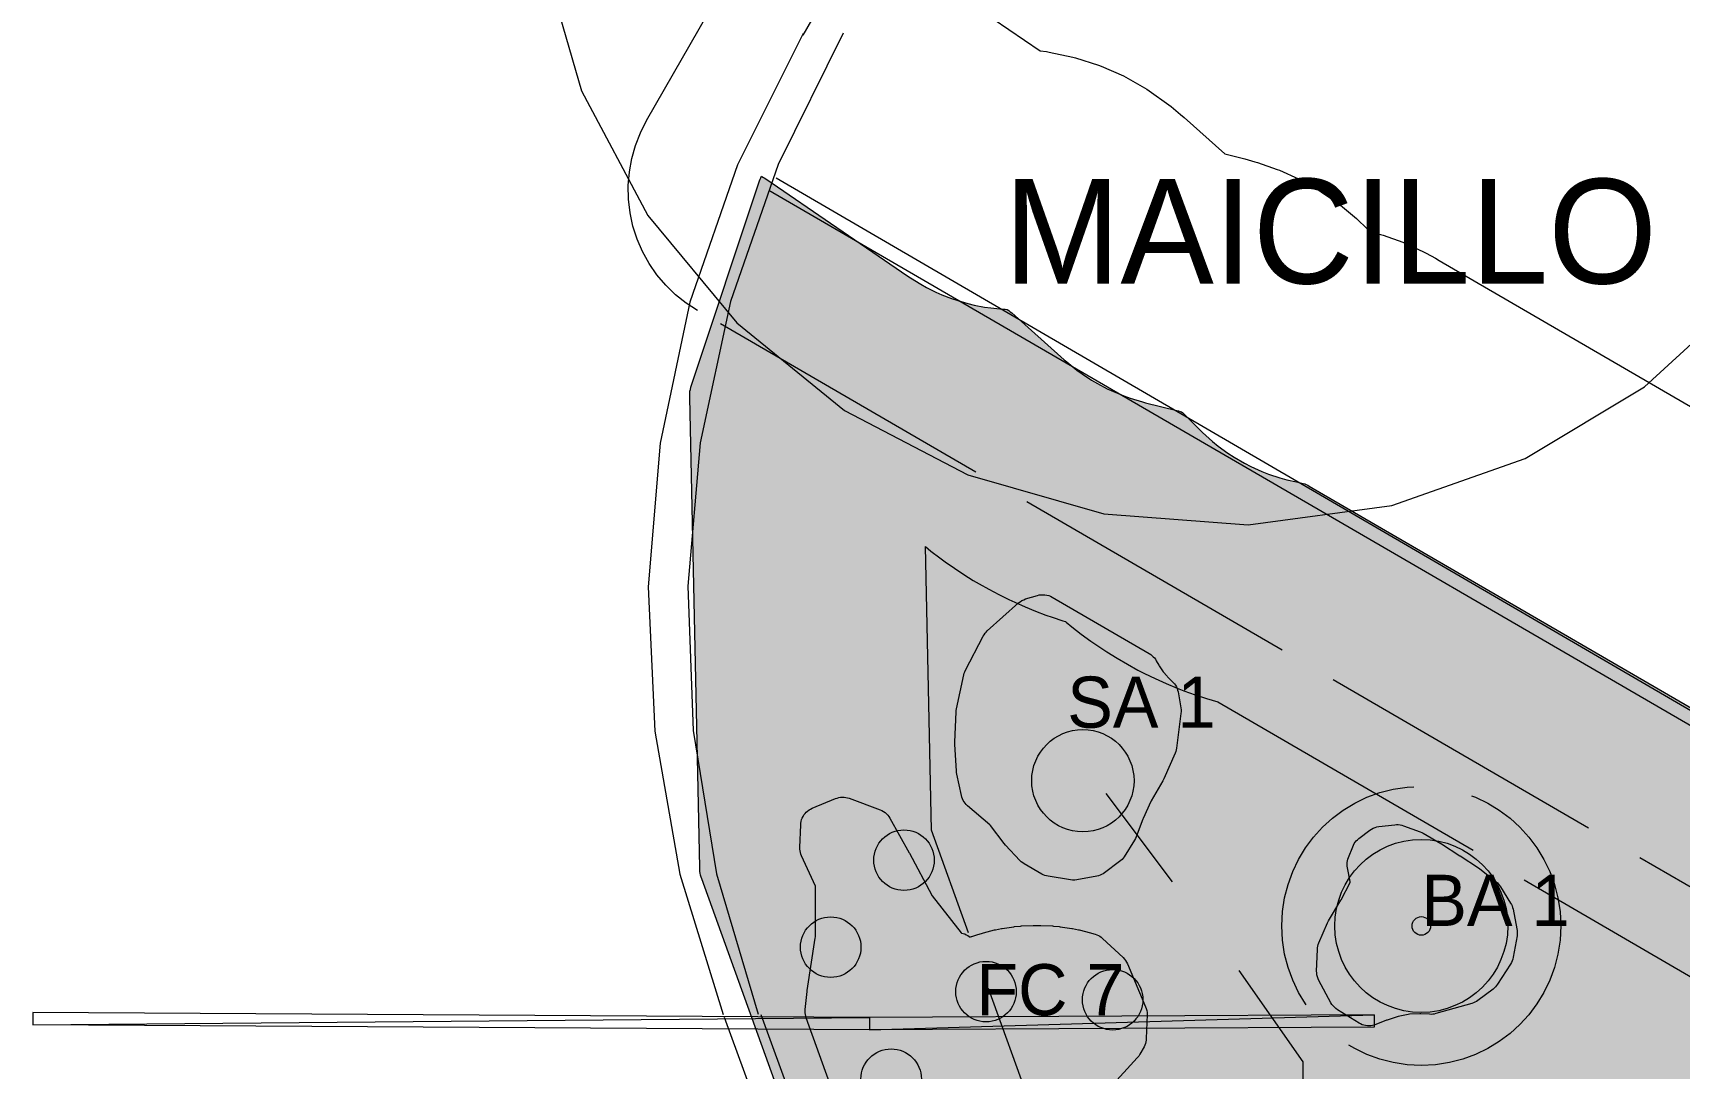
# Model space of a CAD drawing. Header units: metres. Extents: x 1 to 213, y 1 to 147.
# Drawn here: x 104.2 to 111.28, y 47.18 to 51.63 of the extents above; entities that cross this region are included whole.
import ezdxf

# ---------------------------------------------------------------- set-up
doc = ezdxf.new("R2010")
doc.units = ezdxf.units.M
doc.linetypes.add('DASHED', pattern=[1.524, 1.27, -0.254])
doc.layers.get('0').update_dxf_attribs({"lineweight": 0, "plot": 0})
for name, color, linetype, lineweight, plot in [('00-BASE-ARQUITECTURA', 8, 'Continuous', 0, False), ('00-BASE-MAICILLO-EXISTENTE', 33, 'Continuous', 0, False), ('PJ-ARBUSTOS', 82, 'Continuous', 0, False), ('PJ-COPA-ADULTA', 8, 'DASHED', 0, False), ('PJ-CUBRESUELOS', 150, 'Continuous', 0, False), ('PJ-ETIQUETAS', 7, 'Continuous', 0, False), ('PJ-GRAVILLA', 42, 'Continuous', 0, False), ('PJ-HERBACEAS', 212, 'Continuous', 0, False), ('PJ-LIMITE-JARDIN', 7, 'Continuous', 0, False), ('PJ-MASAS', 92, 'Continuous', 0, False), ('PJ-MASAS-RELLENO', 92, 'Continuous', 0, False), ('PJ-PROTEGIDO', 30, 'DASHED', 0, False), ('PJ-RIEGO-SECTORES', 5, 'Continuous', 0, False), ('PJ-VISIBILIDAD', 1, 'DASHED', 0, False)]:
    doc.layers.add(name, color=color, linetype=linetype, lineweight=lineweight, plot=plot)

# ---------------------------------------------------------------- blocks, each defined once
blk = doc.blocks.new('PJ_SA')
blk.add_circle((0, 0), 0.22)
for tag, p, height in [('CODIGO', (0.15, 0.15), 0.2), ('ESPECIE', (0.15, -0.1), 0.15), ('ZONA', (0.15, -0.3), 0.15)]:
    blk.add_attdef(tag, p, '', height=height)
blk = doc.blocks.new('PJ_FC')
blk.add_circle((0, 0), 0.13)
for tag, p, height in [('CODIGO', (0.15, 0.15), 0.2), ('ESPECIE', (0.15, -0.1), 0.15), ('ZONA', (0.15, -0.3), 0.15)]:
    blk.add_attdef(tag, p, '', height=height)
blk = doc.blocks.new('PJ_BA')
for radius in [0.372, 0.04]:
    blk.add_circle((0, 0), radius)
for tag, p, height in [('CODIGO', (0.15, 0.15), 0.2), ('ESPECIE', (0.15, -0.1), 0.15), ('ZONA', (0.15, -0.3), 0.15)]:
    blk.add_attdef(tag, p, '', height=height)

msp = doc.modelspace()

# ---------------------------------------------------------------- hatches: boundary and pattern name
at = {"layer": 'PJ-GRAVILLA'}
h = msp.add_hatch(dxfattribs=at)
h.set_pattern_fill('GRAVEL', scale=0.03)
h.paths.add_polyline_path([(107.3332, 51.0186), (107.3393, 51.0152), (107.3455, 51.0114), (107.3517, 51.0074), (107.9627, 50.5893), (107.9742, 50.5818), (108.0189, 50.5542), (108.0428, 50.5408), (108.0836, 50.5205), (108.1087, 50.5094), (108.1512, 50.4928), (108.1771, 50.484), (108.221, 50.4714), (108.2476, 50.465), (108.2925, 50.4564), (108.3196, 50.4525), (108.3718, 50.4474), (108.3806, 50.4468), (108.3904, 50.4457), (108.3966, 50.4413), (108.4034, 50.4358), (108.4093, 50.4308), (108.6355, 50.2298), (108.6466, 50.2204), (108.6897, 50.1857), (108.713, 50.1687), (108.7532, 50.1422), (108.7781, 50.1275), (108.8206, 50.105), (108.8468, 50.0928), (108.8913, 50.0745), (108.9185, 50.0648), (108.9715, 50.0489), (108.9854, 50.045), (109.1198, 50.0114), (109.1263, 50.0096), (109.1337, 50.0074), (109.14, 50.0052), (109.1451, 50.0009), (109.1508, 49.9958), (109.1557, 49.9911), (109.2184, 49.9284), (109.2296, 49.9177), (109.2737, 49.878), (109.2978, 49.8584), (109.3395, 49.828), (109.3655, 49.811), (109.4101, 49.7851), (109.4376, 49.7709), (109.4847, 49.7497), (109.5136, 49.7384), (109.5626, 49.7222), (109.5925, 49.7139), (109.6336, 49.7049), (109.6632, 49.6982), (109.6694, 49.6965), (109.6752, 49.6938), (109.6823, 49.69), (109.6883, 49.6868), (111.9893, 48.3507), (112.0025, 48.3435), (112.0534, 48.3172), (112.0807, 48.3048), (112.1271, 48.2865), (112.1555, 48.2769), (112.2034, 48.2633), (112.2326, 48.2566), (112.2817, 48.2478), (112.3114, 48.244), (112.3611, 48.2402), (112.3911, 48.2394), (112.4409, 48.2405), (112.4708, 48.2427), (112.5203, 48.2488), (112.5498, 48.254), (112.5984, 48.265), (112.6272, 48.2731), (112.6745, 48.2889), (112.7024, 48.2998), (112.7479, 48.3202), (112.7746, 48.3339), (112.8178, 48.3587), (112.8429, 48.375), (112.8835, 48.404), (112.9069, 48.4227), (112.9443, 48.4556), (112.9658, 48.4765), (112.9997, 48.513), (113.019, 48.536), (113.0491, 48.5757), (113.066, 48.6004), (113.092, 48.643), (113.1064, 48.6692), (113.128, 48.7142), (113.1397, 48.7417), (113.1568, 48.7886), (113.1656, 48.8172), (113.1779, 48.8655), (113.1838, 48.8949), (113.1913, 48.9442), (113.1943, 48.974), (113.1971, 49.0313), (113.1975, 49.0462), (113.1975, 49.0562), (113.1977, 49.0638), (113.1981, 49.0719), (113.1989, 49.0793), (113.2055, 49.0825), (113.213, 49.0858), (113.22, 49.0886), (113.3248, 49.1279), (113.338, 49.1332), (113.388, 49.1547), (113.4135, 49.1672), (113.455, 49.1899), (113.4793, 49.2047), (113.5185, 49.2313), (113.5412, 49.2483), (113.5777, 49.2784), (113.5987, 49.2976), (113.6322, 49.331), (113.6513, 49.352), (113.686, 49.394), (113.6948, 49.4052), (113.801, 49.5467), (113.8055, 49.5525), (113.8108, 49.5588), (113.8156, 49.5641), (113.8224, 49.5665), (113.8303, 49.5689), (113.8373, 49.5709), (113.9694, 49.6039), (113.9764, 49.6055), (113.9842, 49.607), (113.9912, 49.6081), (113.9978, 49.6058), (114.0053, 49.6029), (114.0118, 49.6002), (114.7641, 49.2659), (114.7706, 49.2628), (114.7778, 49.2591), (114.784, 49.2556), (114.7873, 49.2493), (114.7907, 49.2419), (114.7935, 49.2353), (114.8642, 49.0587), (114.8668, 49.0515), (114.8696, 49.0434), (114.8717, 49.0362), (114.8685, 49.0294), (114.8645, 49.0219), (114.8607, 49.0152), (114.8411, 48.9826), (114.8338, 48.9698), (114.8071, 48.9198), (114.7945, 48.893), (114.7756, 48.8475), (114.7657, 48.8197), (114.7514, 48.7725), (114.7442, 48.7438), (114.7347, 48.6955), (114.7304, 48.6662), (114.7256, 48.6172), (114.7242, 48.5876), (114.7244, 48.5384), (114.7259, 48.5088), (114.7308, 48.4598), (114.7353, 48.4306), (114.745, 48.3823), (114.7523, 48.3536), (114.7668, 48.3065), (114.7768, 48.2787), (114.7959, 48.2333), (114.8086, 48.2066), (114.832, 48.1632), (114.8474, 48.1379), (114.8749, 48.0971), (114.8927, 48.0734), (114.9289, 48.0298), (114.9386, 48.0187), (115.0225, 47.9272), (115.033, 47.9163), (115.0741, 47.8757), (115.0966, 47.8557), (115.1357, 47.8242), (115.1601, 47.8064), (115.2022, 47.779), (115.2282, 47.7639), (115.2796, 47.7373), (115.2931, 47.7308), (116.0857, 47.3705), (116.0926, 47.3671), (116.1002, 47.3632), (116.1068, 47.3594), (116.1099, 47.3525), (116.113, 47.3445), (116.1156, 47.3372), (116.1884, 47.1188), (116.1907, 47.1115), (116.193, 47.103), (116.1947, 47.0956), (116.1964, 47.0813), (116.1964, 47.0807), (116.2029, 47.0248), (116.2077, 46.9958), (116.2181, 46.9479), (116.2257, 46.9195), (116.2407, 46.8729), (116.251, 46.8454), (116.2705, 46.8005), (116.2835, 46.7742), (116.3073, 46.7314), (116.3228, 46.7064), (116.3507, 46.6662), (116.3685, 46.6429), (116.4002, 46.6055), (116.4203, 46.5841), (116.4554, 46.55), (116.4775, 46.5306), (116.5158, 46.5002), (116.5397, 46.4831), (116.5808, 46.4565), (116.6063, 46.4418), (116.6498, 46.4194), (116.6765, 46.4072), (116.722, 46.3892), (116.7498, 46.3797), (116.7969, 46.3662), (116.8255, 46.3595), (116.8651, 46.3522), (116.8948, 46.3466), (116.9013, 46.3451), (116.9071, 46.3419), (116.9139, 46.3378), (116.9197, 46.3342), (117.713, 45.8053), (117.7266, 45.7967), (117.7796, 45.7653), (117.8082, 45.7505), (117.8569, 45.7283), (117.8868, 45.7165), (117.9453, 45.6972), (117.9607, 45.6925), (118.0851, 45.6586), (118.0986, 45.6553), (118.1507, 45.6436), (118.1782, 45.6388), (118.2243, 45.6329), (118.252, 45.6307), (118.2984, 45.6291), (118.3263, 45.6295), (118.3727, 45.6322), (118.4004, 45.6351), (118.4463, 45.6422), (118.4736, 45.6477), (118.5254, 45.6606), (118.5389, 45.6643), (119.4801, 45.9467), (119.4938, 45.9512), (119.5457, 45.9695), (119.5723, 45.9804), (119.6157, 46.0005), (119.6412, 46.0139), (119.6824, 46.0381), (119.7065, 46.0538), (119.7511, 46.0861), (119.7625, 46.0948), (120.5867, 46.7542), (120.5972, 46.763), (120.6369, 46.7978), (120.6567, 46.817), (120.6883, 46.8503), (120.7063, 46.8711), (120.7347, 46.9072), (120.7507, 46.9296), (120.7756, 46.9682), (120.7895, 46.992), (120.814, 47.0387), (120.8202, 47.0511), (121.0014, 47.4395), (121.0065, 47.451), (121.025, 47.4954), (121.0337, 47.519), (121.0465, 47.5589), (121.0532, 47.5831), (121.064, 47.63), (121.0666, 47.6423), (121.1583, 48.1314), (121.1605, 48.1444), (121.1676, 48.1945), (121.1701, 48.2208), (121.1725, 48.2647), (121.1727, 48.2911), (121.171, 48.3417), (121.1702, 48.3549), (121.0566, 49.7941), (121.0551, 49.8086), (121.048, 49.8638), (121.043, 49.8923), (121.0322, 49.9395), (121.0244, 49.9675), (121.0069, 50.0203), (121.0019, 50.034), (120.8804, 50.348), (120.8746, 50.3618), (120.8514, 50.414), (120.8379, 50.4406), (120.8133, 50.4837), (120.7973, 50.5088), (120.7685, 50.5493), (120.7501, 50.5727), (120.7174, 50.6101), (120.6967, 50.6316), (120.6605, 50.6656), (120.6378, 50.6849), (120.5984, 50.7151), (120.5739, 50.7321), (120.5317, 50.7583), (120.5056, 50.7727), (120.4611, 50.7946), (120.4337, 50.8063), (120.3872, 50.8237), (120.3587, 50.8327), (120.3107, 50.8453), (120.2815, 50.8514), (120.2325, 50.8592), (120.2029, 50.8624), (120.1533, 50.8653), (120.1235, 50.8656), (120.0739, 50.8635), (120.0442, 50.8608), (119.995, 50.8538), (119.9658, 50.8482), (119.9175, 50.8364), (119.889, 50.8279), (119.8421, 50.8114), (119.8146, 50.8), (119.7696, 50.7789), (119.7433, 50.765), (119.6943, 50.7357), (119.6816, 50.7277), (119.4782, 50.5921), (119.4722, 50.5883), (119.4654, 50.5842), (119.4592, 50.5809), (119.4527, 50.5834), (119.4455, 50.5866), (119.439, 50.5896), (119.1273, 50.7455), (119.1208, 50.7489), (119.1137, 50.7529), (119.1076, 50.7568), (119.1054, 50.7636), (119.1031, 50.7714), (119.1013, 50.7785), (119.0566, 50.9723), (119.0529, 50.9865), (119.0377, 51.0405), (119.0283, 51.0683), (119.0105, 51.1137), (118.9985, 51.1405), (118.9764, 51.184), (118.9618, 51.2094), (118.9355, 51.2505), (118.9186, 51.2744), (118.8884, 51.3127), (118.8692, 51.3349), (118.8354, 51.3701), (118.8141, 51.3902), (118.7771, 51.422), (118.754, 51.44), (118.714, 51.468), (118.6892, 51.4836), (118.6467, 51.5076), (118.6205, 51.5207), (118.5759, 51.5404), (118.5485, 51.5509), (118.5022, 51.5662), (118.4739, 51.574), (118.4263, 51.5846), (118.3975, 51.5896), (118.349, 51.5956), (118.3198, 51.5978), (118.271, 51.599), (118.2417, 51.5983), (118.1931, 51.5947), (118.164, 51.5912), (118.1159, 51.5829), (118.0873, 51.5765), (118.0402, 51.5636), (118.0124, 51.5545), (117.9668, 51.537), (117.94, 51.5252), (117.8964, 51.5034), (117.8708, 51.4891), (117.8404, 51.4699), (117.834, 51.4662), (117.8276, 51.463), (117.8203, 51.4649), (117.8123, 51.4674), (117.805, 51.4699), (117.6663, 51.522), (117.6526, 51.5267), (117.5997, 51.5437), (117.5717, 51.5512), (117.5246, 51.5614), (117.496, 51.5662), (117.4481, 51.5719), (117.4192, 51.5739), (117.3709, 51.5748), (117.3419, 51.574), (117.2866, 51.5698), (117.2722, 51.5684), (117.1448, 51.5525), (117.1376, 51.5517), (117.1296, 51.5511), (117.1225, 51.5509), (117.1165, 51.5546), (117.1098, 51.5591), (117.1039, 51.5633), (116.9634, 51.6687), (116.9579, 51.673), (116.9519, 51.678), (116.9468, 51.6826), (116.9443, 51.689), (116.9418, 51.6965), (116.9397, 51.7031), (116.9273, 51.7464), (116.9229, 51.7607), (116.9044, 51.8149), (116.8934, 51.8426), (116.8728, 51.8879), (116.859, 51.9144), (116.834, 51.9574), (116.8177, 51.9825), (116.7885, 52.0228), (116.7698, 52.046), (116.7367, 52.0832), (116.7158, 52.1045), (116.6737, 52.1433), (116.6625, 52.1532), (116.611, 52.1961), (116.6054, 52.201), (116.5994, 52.2065), (116.5944, 52.2116), (116.5945, 52.2189), (116.5949, 52.227), (116.5956, 52.2344), (116.6345, 52.5844), (116.6355, 52.5918), (116.6368, 52.6), (116.6383, 52.6071), (116.6445, 52.611), (116.6517, 52.615), (116.6583, 52.6185), (116.8802, 52.7295), (116.887, 52.7327), (116.895, 52.7362), (116.902, 52.7389), (116.9095, 52.7401), (116.9253, 52.7418), (116.9402, 52.7438), (116.997, 52.753), (117.0264, 52.7592), (117.0747, 52.772), (117.1033, 52.7812), (117.1502, 52.7988), (117.1777, 52.8108), (117.2225, 52.833), (117.2487, 52.8476), (117.2911, 52.8742), (117.3157, 52.8914), (117.3552, 52.9221), (117.378, 52.9417), (117.4143, 52.9761), (117.435, 52.9979), (117.4676, 53.0358), (117.486, 53.0595), (117.5147, 53.1005), (117.5306, 53.126), (117.555, 53.1696), (117.5684, 53.1966), (117.5883, 53.2424), (117.5989, 53.2705), (117.6141, 53.3182), (117.6218, 53.3472), (117.6322, 53.3961), (117.637, 53.4258), (117.6424, 53.4755), (117.6442, 53.5055), (117.6447, 53.5555), (117.6435, 53.5855), (117.6389, 53.6353), (117.6347, 53.6651), (117.6252, 53.7142), (117.618, 53.7433), (117.6037, 53.7912), (117.5936, 53.8195), (117.5745, 53.8658), (117.5617, 53.8929), (117.5381, 53.937), (117.5226, 53.9628), (117.4947, 54.0043), (117.4767, 54.0283), (117.44, 54.0727), (117.4301, 54.084), (117.18, 54.3568), (117.1758, 54.3617), (117.171, 54.3674), (117.1671, 54.3725), (117.1636, 54.3779), (117.1599, 54.3843), (117.1568, 54.3899), (116.736, 55.1893), (116.7328, 55.1958), (116.7293, 55.2033), (116.7266, 55.21), (116.7259, 55.2172), (116.7255, 55.2254), (116.7253, 55.2327), (116.7253, 55.4047), (116.7255, 55.4127), (116.726, 55.4218), (116.7268, 55.4298), (116.7302, 55.437), (116.7344, 55.4451), (116.7383, 55.4521), (117.555, 56.8241), (117.5623, 56.8372), (117.5892, 56.8878), (117.6018, 56.915), (117.6207, 56.9611), (117.6306, 56.9893), (117.6447, 57.0371), (117.6517, 57.0662), (117.661, 57.1152), (117.6651, 57.1448), (117.6695, 57.1945), (117.6707, 57.2244), (117.6701, 57.2742), (117.6682, 57.3041), (117.6626, 57.3536), (117.6578, 57.3832), (117.6474, 57.4319), (117.6396, 57.4608), (117.6244, 57.5083), (117.6138, 57.5362), (117.5939, 57.5819), (117.5805, 57.6087), (117.5562, 57.6522), (117.5402, 57.6776), (117.5117, 57.7184), (117.4933, 57.742), (117.4608, 57.7798), (117.4402, 57.8015), (117.404, 57.8358), (117.3814, 57.8553), (117.3361, 57.8905), (117.324, 57.8994), (116.7176, 58.3239), (116.7049, 58.3323), (116.6554, 58.3634), (116.6287, 58.3783), (116.5831, 58.4007), (116.5551, 58.4128), (116.5075, 58.4305), (116.4783, 58.4397), (116.4292, 58.4525), (116.3993, 58.4587), (116.349, 58.4664), (116.3187, 58.4695), (116.2807, 58.4715), (116.2478, 58.4734), (116.2408, 58.4742), (116.2352, 58.4787), (116.2291, 58.4843), (116.2237, 58.4894), (116.0809, 58.6322), (116.0709, 58.6417), (116.0319, 58.6773), (116.0107, 58.695), (115.9741, 58.7227), (115.9513, 58.7383), (115.9123, 58.7625), (115.8882, 58.7759), (115.8472, 58.7965), (115.822, 58.8077), (115.7792, 58.8243), (115.7531, 58.8332), (115.7089, 58.8458), (115.6821, 58.8522), (115.6302, 58.8621), (115.6166, 58.8644), (115.6004, 58.8667), (115.5936, 58.8678), (115.5859, 58.8693), (115.5793, 58.8708), (115.574, 58.8752), (115.5683, 58.8805), (115.5633, 58.8852), (115.4182, 59.0303), (115.4058, 59.0421), (115.3567, 59.0858), (115.3299, 59.1071), (115.2832, 59.14), (115.2541, 59.1581), (115.1965, 59.1896), (115.1812, 59.1973), (114.4967, 59.5216), (114.4903, 59.5248), (114.4831, 59.5286), (114.477, 59.5323), (114.4713, 59.5364), (114.4649, 59.5416), (114.4595, 59.5462), (114.3097, 59.6793), (114.2987, 59.6886), (114.2556, 59.7234), (114.2322, 59.7404), (114.192, 59.7669), (114.1671, 59.7816), (114.1245, 59.8041), (114.0983, 59.8164), (114.0538, 59.8346), (114.0265, 59.8443), (113.9804, 59.8582), (113.9523, 59.8652), (113.9051, 59.8746), (113.8765, 59.8789), (113.8198, 59.8845), (113.8192, 59.8846), (113.8154, 59.8854), (113.8087, 59.8892), (113.8013, 59.8939), (113.7949, 59.8983), (112.908, 60.5317), (112.9021, 60.5362), (112.8957, 60.5413), (112.8902, 60.5461), (112.8905, 60.5533), (112.8913, 60.5614), (112.8922, 60.5688), (112.9293, 60.8286), (112.9307, 60.8367), (112.9325, 60.8457), (112.9345, 60.8536), (112.9381, 60.8608), (112.9427, 60.8688), (112.9469, 60.8757), (113.0235, 60.9937), (113.0277, 60.9996), (113.035, 61), (119.5964, 61), (119.6036, 60.9996), (119.6066, 60.9931), (119.9244, 60.1987), (119.9311, 60.183), (119.9623, 60.1163), (119.97, 60.1011), (120.8555, 58.4564), (120.8599, 58.4476), (120.8777, 58.4086), (120.8815, 58.3994), (121.4588, 56.8738), (121.464, 56.8609), (121.4854, 56.8116), (121.4977, 56.7864), (121.5235, 56.7394), (121.5305, 56.7273), (121.9603, 56.024), (121.9641, 56.0174), (121.9683, 56.0097), (121.9749, 55.996), (121.9783, 55.9879), (121.981, 55.9808), (122.3396, 54.9848), (122.3451, 54.9707), (122.3676, 54.9169), (122.3807, 54.8894), (122.4086, 54.8382), (122.4162, 54.825), (122.843, 54.1265), (122.8466, 54.1203), (122.8506, 54.1131), (122.8568, 54.1003), (122.8601, 54.0928), (122.8627, 54.0862), (123.2295, 53.1082), (123.2371, 53.0897), (123.2727, 53.011), (123.2816, 52.9932), (123.9021, 51.8348), (123.9054, 51.8282), (123.909, 51.8206), (123.9118, 51.8139), (123.9125, 51.8066), (123.913, 51.7982), (123.913, 51.7955), (123.9133, 51.7884), (123.9162, 51.7285), (123.919, 51.6996), (123.926, 51.6517), (123.9316, 51.6232), (123.9432, 51.5762), (123.9515, 51.5484), (123.9676, 51.5028), (123.9786, 51.4759), (124.0021, 51.4254), (124.0086, 51.4124), (124.785, 49.9371), (124.7881, 49.931), (124.7914, 49.9239), (124.7966, 49.9113), (124.7993, 49.9039), (124.8015, 49.8974), (124.9935, 49.283), (124.9975, 49.271), (125.0139, 49.2255), (125.0235, 49.202), (125.0436, 49.158), (125.0491, 49.1466), (126.1499, 46.9875), (126.1535, 46.9798), (126.1575, 46.9708), (126.1634, 46.955), (126.1663, 46.9456), (126.1686, 46.9374), (126.2469, 46.6243), (126.2506, 46.6109), (126.2659, 46.5599), (126.2751, 46.5336), (126.2924, 46.4907), (126.3041, 46.4654), (126.3253, 46.4243), (126.3392, 46.4002), (126.3642, 46.3612), (126.3802, 46.3385), (126.413, 46.2964), (126.4218, 46.2857), (126.5433, 46.144), (126.5481, 46.1381), (126.5534, 46.1312), (126.5577, 46.125), (126.5607, 46.118), (126.5637, 46.1099), (126.5662, 46.1027), (126.7558, 45.4957), (126.7602, 45.4829), (126.7779, 45.4341), (126.7882, 45.4091), (126.8102, 45.3621), (126.8163, 45.35), (127.696, 43.6742), (127.6989, 43.6685), (127.7021, 43.6618), (127.7046, 43.6558), (127.7065, 43.6497), (127.7085, 43.6426), (127.7101, 43.6365), (127.7933, 43.2756), (127.7968, 43.262), (127.8113, 43.2102), (127.8202, 43.1836), (127.837, 43.1399), (127.8482, 43.1143), (127.869, 43.0724), (127.8827, 43.0479), (127.9073, 43.0081), (127.9232, 42.985), (127.9556, 42.9421), (127.9643, 42.9311), (128.0427, 42.8371), (128.0475, 42.831), (128.0526, 42.8242), (128.0568, 42.818), (128.0566, 42.8104), (128.056, 42.8019), (128.0553, 42.7942), (128.017, 42.4883), (128.0159, 42.4812), (128.0146, 42.4736), (128.0131, 42.4668), (128.0062, 42.4661), (127.9985, 42.4658), (127.9913, 42.4656), (109.2517, 42.4656), (109.2444, 42.4658), (109.2363, 42.4662), (109.2292, 42.4669), (109.2232, 42.4708), (109.2166, 42.4755), (109.2109, 42.4799), (109.0253, 42.6284), (109.02, 42.6328), (109.0141, 42.638), (109.0092, 42.6427), (109.0064, 42.6488), (109.0034, 42.6561), (109.0009, 42.6625), (107.0767, 47.9977), (107.0742, 48.0054), (107.0715, 48.0143), (107.0696, 48.0221), (107.0685, 48.0302), (107.0678, 48.0395), (107.0675, 48.0476), (107.0245, 50.0673), (107.0245, 50.0758), (107.0249, 50.0856), (107.0257, 50.0941), (107.0274, 50.1025), (107.03, 50.112), (107.0325, 50.1202), (107.3253, 50.9985), (107.3277, 51.0054), (107.3304, 51.0123), (107.3332, 51.0186)])
at = {"layer": 'PJ-MASAS-RELLENO'}
for points in [[(108.1645, 48.5775), (108.1645, 48.586), (108.1702, 48.7159), (108.1708, 48.7226), (108.1719, 48.7293), (108.2035, 48.8753), (108.2053, 48.8821), (108.2077, 48.8888), (108.2107, 48.8952), (108.2867, 49.0416), (108.2904, 49.0479), (108.2946, 49.0538), (108.2993, 49.0594), (108.3045, 49.0644), (108.4391, 49.1844), (108.4459, 49.1898), (108.4533, 49.1945), (108.4611, 49.1983), (108.4693, 49.2013), (108.5201, 49.2166), (108.528, 49.2185), (108.5361, 49.2196), (108.5443, 49.2199), (108.5524, 49.2194), (108.5605, 49.218), (108.5684, 49.2158), (108.576, 49.2129), (108.5832, 49.2091), (109.001, 48.9666), (109.0071, 48.9627), (109.0128, 48.9582), (109.0181, 48.9533), (109.0229, 48.9479), (109.0272, 48.9421), (109.031, 48.9359), (109.0415, 48.9168), (109.0435, 48.9134), (109.0582, 48.8921), (109.0607, 48.8889), (109.0774, 48.8691), (109.0801, 48.8662), (109.0997, 48.8472), (109.1043, 48.8428), (109.1093, 48.8369), (109.1138, 48.8305), (109.1176, 48.8237), (109.1207, 48.8166), (109.1231, 48.8093), (109.1248, 48.8017), (109.1367, 48.7334), (109.1377, 48.7255), (109.1378, 48.7175), (109.1372, 48.7096), (109.1181, 48.5603), (109.1167, 48.5527), (109.1147, 48.5453), (109.1119, 48.5381), (109.0631, 48.4276), (109.0594, 48.4203), (109.0099, 48.3333), (109.0084, 48.3303), (108.9747, 48.2574), (108.9736, 48.2547), (108.945, 48.179), (108.9418, 48.1716), (108.9378, 48.1645), (108.8931, 48.0936), (108.8889, 48.0876), (108.8841, 48.082), (108.8789, 48.0768), (108.8732, 48.0722), (108.8088, 48.0242), (108.8027, 48.0201), (108.7963, 48.0165), (108.7896, 48.0136), (108.7826, 48.0113), (108.7754, 48.0096), (108.6895, 47.9939), (108.6805, 47.9928), (108.6714, 47.9927), (108.6623, 47.9936), (108.5657, 48.0093), (108.5585, 48.0108), (108.5515, 48.013), (108.5447, 48.0157), (108.5383, 48.0191), (108.463, 48.0629), (108.4566, 48.0671), (108.4506, 48.0718), (108.4451, 48.0771), (108.3829, 48.1428), (108.377, 48.1498), (108.3185, 48.2277), (108.3171, 48.2294), (108.3155, 48.2309), (108.2197, 48.3126), (108.2142, 48.3177), (108.2093, 48.3232), (108.2049, 48.3293), (108.2011, 48.3356), (108.1979, 48.3424), (108.1953, 48.3493), (108.1934, 48.3565), (108.1734, 48.4488), (108.1723, 48.4548), (108.1717, 48.4608), (108.1645, 48.5775)], [(107.5662, 47.965), (107.5654, 47.967), (107.5058, 48.0978), (107.5031, 48.1047), (107.5009, 48.1118), (107.4995, 48.119), (107.4987, 48.1263), (107.4986, 48.1337), (107.5019, 48.2303), (107.5025, 48.2379), (107.5039, 48.2454), (107.5059, 48.2527), (107.5086, 48.2598), (107.512, 48.2666), (107.5161, 48.2731), (107.5207, 48.2791), (107.5259, 48.2847), (107.5316, 48.2898), (107.5377, 48.2943), (107.5442, 48.2982), (107.5511, 48.3015), (107.6515, 48.3433), (107.6586, 48.3458), (107.6659, 48.3477), (107.6733, 48.3489), (107.6808, 48.3494), (107.6883, 48.3492), (107.6958, 48.3483), (107.7031, 48.3467), (107.7103, 48.3444), (107.8436, 48.2946), (107.851, 48.2914), (107.858, 48.2875), (107.8646, 48.283), (107.8707, 48.2777), (107.8762, 48.2719), (107.8812, 48.2656), (107.8854, 48.2588), (107.9688, 48.11), (107.9697, 48.1084), (108.0653, 47.9278), (108.0662, 47.9262), (108.0673, 47.9248), (108.1919, 47.7664), (108.1932, 47.765), (108.1937, 47.7648), (108.2, 47.7635), (108.2072, 47.7612), (108.2142, 47.7582), (108.2208, 47.7546), (108.2271, 47.7504), (108.2302, 47.7481), (108.232, 47.7486), (108.236, 47.7498), (108.2378, 47.7504), (108.2555, 47.7567), (108.2593, 47.758), (108.2837, 47.7654), (108.2875, 47.7664), (108.336, 47.7786), (108.3398, 47.7794), (108.3649, 47.7844), (108.3687, 47.7851), (108.4182, 47.7924), (108.4221, 47.7929), (108.4475, 47.7954), (108.4514, 47.7957), (108.5014, 47.7982), (108.5053, 47.7983), (108.5308, 47.7983), (108.5348, 47.7982), (108.5847, 47.7957), (108.5887, 47.7954), (108.6141, 47.7929), (108.618, 47.7924), (108.6674, 47.7851), (108.6713, 47.7844), (108.6963, 47.7794), (108.7002, 47.7786), (108.7487, 47.7664), (108.7525, 47.7654), (108.7685, 47.7605), (108.7754, 47.7581), (108.782, 47.755), (108.7884, 47.7514), (108.7944, 47.7471), (108.7999, 47.7424), (108.8883, 47.6598), (108.8941, 47.6537), (108.8992, 47.6472), (108.9036, 47.6401), (108.9073, 47.6326), (108.9853, 47.4485), (108.9883, 47.4404), (108.9903, 47.432), (108.9914, 47.4234), (108.9916, 47.4148), (108.9884, 47.3124), (108.9878, 47.3049), (108.9865, 47.2975), (108.9845, 47.2902), (108.9818, 47.2832), (108.9785, 47.2764), (108.9608, 47.2443), (108.9557, 47.2361), (108.9496, 47.2287), (108.8328, 47.102), (108.8327, 47.1019), (108.6758, 46.9326), (108.6733, 46.9295), (108.5524, 46.7701), (108.5484, 46.7652), (108.544, 46.7607), (108.4007, 46.6232), (108.3982, 46.6209), (108.2787, 46.5156), (108.2728, 46.5109), (108.2665, 46.5067), (108.2598, 46.5032), (108.2528, 46.5003), (108.2456, 46.4981), (108.2382, 46.4966), (108.1375, 46.4807), (108.1295, 46.4798), (108.1214, 46.4798), (108.1134, 46.4806), (108.1055, 46.4821), (108.0978, 46.4845), (108.0904, 46.4876), (108.0834, 46.4914), (107.9542, 46.5702), (107.9483, 46.5742), (107.9428, 46.5786), (107.9377, 46.5835), (107.7915, 46.7378), (107.7907, 46.7387), (107.7587, 46.7735), (107.7537, 46.7796), (107.7492, 46.7862), (107.7454, 46.7932), (107.7424, 46.8005), (107.5256, 47.4015), (107.5235, 47.4084), (107.5219, 47.4154), (107.5211, 47.4226), (107.5209, 47.4298), (107.5213, 47.437), (107.5293, 47.5139), (107.5298, 47.5177), (107.5645, 47.7437), (107.565, 47.7495), (107.5663, 47.9629), (107.5662, 47.965)], [(109.8656, 47.9843), (109.8653, 47.9862), (109.8538, 48.0459), (109.8528, 48.0533), (109.8524, 48.0607), (109.8527, 48.0682), (109.8538, 48.0756), (109.8555, 48.0829), (109.8578, 48.09), (109.876, 48.1365), (109.8789, 48.1433), (109.8825, 48.1497), (109.8866, 48.1557), (109.8913, 48.1614), (109.8965, 48.1666), (109.9021, 48.1713), (109.9494, 48.2071), (109.9564, 48.2119), (109.964, 48.216), (109.9719, 48.2192), (109.9801, 48.2215), (109.9886, 48.2229), (110.0573, 48.2309), (110.0647, 48.2314), (110.0721, 48.2312), (110.0795, 48.2303), (110.0868, 48.2288), (110.0939, 48.2266), (110.1664, 48.2001), (110.173, 48.1974), (110.1793, 48.1941), (110.2548, 48.1501), (110.2579, 48.1482), (110.3374, 48.097), (110.3376, 48.0969), (110.4163, 48.0459), (110.4226, 48.0413), (110.4933, 47.9851), (110.4985, 47.9806), (110.5033, 47.9756), (110.5077, 47.9703), (110.5115, 47.9646), (110.5551, 47.8944), (110.5586, 47.8881), (110.5615, 47.8816), (110.5638, 47.8748), (110.5655, 47.8679), (110.5825, 47.783), (110.5836, 47.7756), (110.584, 47.7682), (110.5837, 47.7607), (110.5828, 47.7533), (110.5665, 47.6615), (110.5647, 47.6537), (110.5621, 47.6462), (110.5589, 47.639), (110.5549, 47.6321), (110.4986, 47.5449), (110.4945, 47.5391), (110.4899, 47.5337), (110.4849, 47.5288), (110.4794, 47.5243), (110.4143, 47.4754), (110.4082, 47.4713), (110.4018, 47.4677), (110.395, 47.4647), (110.388, 47.4624), (110.2337, 47.4188), (110.2269, 47.4172), (110.2201, 47.4162), (110.2132, 47.4158), (110.2062, 47.416), (110.1697, 47.4186), (110.1645, 47.4186), (110.1204, 47.416), (110.1152, 47.4154), (110.0719, 47.407), (110.0668, 47.4057), (110.0237, 47.3914), (110.0212, 47.3904), (109.9759, 47.372), (109.9688, 47.3695), (109.9615, 47.3677), (109.954, 47.3665), (109.9465, 47.3661), (109.939, 47.3664), (109.9315, 47.3673), (109.9242, 47.369), (109.9171, 47.3714), (109.9102, 47.3744), (109.9036, 47.3781), (109.8102, 47.4359), (109.8033, 47.4406), (109.797, 47.4461), (109.7913, 47.4521), (109.7862, 47.4588), (109.7819, 47.4659), (109.7304, 47.5611), (109.7268, 47.5688), (109.724, 47.5769), (109.722, 47.5852), (109.721, 47.5936), (109.7208, 47.6021), (109.7242, 47.6943), (109.7248, 47.7017), (109.7261, 47.7089), (109.7281, 47.7161), (109.7307, 47.723), (109.7677, 47.8088), (109.7725, 47.8182), (109.8253, 47.9066), (109.8264, 47.9087), (109.8648, 47.9826), (109.8656, 47.9843)]]:
    msp.add_hatch(color=7, dxfattribs=at).paths.add_polyline_path(points)

# ---------------------------------------------------------------- linework, layer by layer
at = {"layer": '00-BASE-ARQUITECTURA'}
for points in [[(107.5125, 51.6255), (115.3124, 65.1192)], [(107.3643, 50.9587), (112.5078, 47.9742), (118.0218, 57.5098), (112.8253, 60.5155)], [(107.3961, 51.0116), (112.4867, 48.0483), (117.9371, 57.4886), (112.7936, 60.4626)], [(108.3678, 55.3589), (107.8019, 55.0975), (107.3144, 54.7354), (106.9148, 54.289), (106.6126, 53.7744), (106.4174, 53.208), (106.3386, 52.6059), (106.3859, 51.9843), (106.5599, 51.3858), (106.8451, 50.8497), (107.2268, 50.3879), (107.6905, 50.0122), (108.2214, 49.7346), (108.805, 49.5668), (109.4266, 49.5207), (110.0444, 49.6033), (110.6171, 49.8052), (111.1308, 50.1137), (111.5715, 50.5161), (111.9253, 50.9996), (112.1784, 51.5516), (112.3168, 52.1593)], [(107.5128, 51.6316), (107.2306, 51.0675), (107.0251, 50.4779), (106.8969, 49.8706), (106.8465, 49.253), (106.8747, 48.6329), (106.982, 48.0179), (107.169, 47.4155)], [(107.685, 51.6333), (107.4049, 51.0689), (107.1998, 50.4797), (107.0701, 49.8729), (107.0166, 49.2559), (107.0398, 48.6359), (107.1405, 48.0202), (107.3191, 47.416)], [(108.8143, 48.3658), (109.1, 47.9848)], [(109.3858, 47.6038), (109.6609, 47.2122)], [(104.1999, 47.4239), (104.1999, 47.371), (107.7983, 47.4027), (104.1999, 47.4239)], [(104.1999, 47.371), (107.7983, 47.4027), (107.7983, 47.3498), (104.1999, 47.371)], [(109.1423, 42.0158), (107.1738, 47.4027)], [(109.3011, 42.0158), (107.3326, 47.4133)], [(107.7983, 47.4027), (107.7983, 47.3498), (109.9678, 47.4133), (107.7983, 47.4027)], [(107.7983, 47.3498), (109.9678, 47.4133), (109.9678, 47.3604), (107.7983, 47.3498)], [(109.6609, 47.2122), (109.6609, 46.7995)]]:
    msp.add_lwpolyline(points, dxfattribs=at)
at = {"layer": 'PJ-COPA-ADULTA'}
msp.add_circle((110.171, 47.7959), 0.6, dxfattribs=at)
at = {"layer": 'PJ-LIMITE-JARDIN'}
msp.add_lwpolyline([(109.0009, 42.6625), (107.0767, 47.9977), (107.0742, 48.0054), (107.0715, 48.0143), (107.0696, 48.0221), (107.0685, 48.0302), (107.0678, 48.0395), (107.0675, 48.0476), (107.0245, 50.0673), (107.0245, 50.0758), (107.0249, 50.0856), (107.0257, 50.0941), (107.0274, 50.1025), (107.03, 50.112), (107.0325, 50.1202), (107.3253, 50.9985), (107.3277, 51.0054), (107.3304, 51.0123), (107.3332, 51.0186), (107.3332, 51.0186), (107.3393, 51.0152), (107.3455, 51.0114), (107.3517, 51.0074), (107.9627, 50.5893), (107.9742, 50.5818), (108.0189, 50.5542), (108.0428, 50.5408), (108.0836, 50.5205), (108.1087, 50.5094), (108.1512, 50.4928), (108.1771, 50.484), (108.221, 50.4714), (108.2476, 50.465), (108.2925, 50.4564), (108.3196, 50.4525), (108.3718, 50.4474), (108.3806, 50.4468), (108.3904, 50.4457), (108.3966, 50.4413), (108.4034, 50.4358), (108.4093, 50.4308), (108.6355, 50.2298), (108.6466, 50.2204), (108.6897, 50.1857), (108.713, 50.1687), (108.7532, 50.1422), (108.7781, 50.1275), (108.8206, 50.105), (108.8468, 50.0928), (108.8913, 50.0745), (108.9185, 50.0648), (108.9715, 50.0489), (108.9854, 50.045), (109.1198, 50.0114), (109.1263, 50.0096), (109.1337, 50.0074), (109.14, 50.0052), (109.1451, 50.0009), (109.1508, 49.9958), (109.1557, 49.9911), (109.2184, 49.9284), (109.2296, 49.9177), (109.2737, 49.878), (109.2978, 49.8584), (109.3395, 49.828), (109.3655, 49.811), (109.4101, 49.7851), (109.4376, 49.7709), (109.4847, 49.7497), (109.5136, 49.7384), (109.5626, 49.7222), (109.5925, 49.7139), (109.6336, 49.7049), (109.6632, 49.6982), (109.6694, 49.6965), (109.6752, 49.6938), (109.6823, 49.69), (109.6883, 49.6868), (111.9893, 48.3507)], dxfattribs=at)
at = {"layer": 'PJ-MASAS'}
for points in [[(108.1645, 48.5775), (108.1645, 48.586), (108.1702, 48.7159), (108.1708, 48.7226), (108.1719, 48.7293), (108.2035, 48.8753), (108.2053, 48.8821), (108.2077, 48.8888), (108.2107, 48.8952), (108.2867, 49.0416), (108.2904, 49.0479), (108.2946, 49.0538), (108.2993, 49.0594), (108.3045, 49.0644), (108.4391, 49.1844), (108.4459, 49.1898), (108.4533, 49.1945), (108.4611, 49.1983), (108.4693, 49.2013), (108.5201, 49.2166), (108.528, 49.2185), (108.5361, 49.2196), (108.5443, 49.2199), (108.5524, 49.2194), (108.5605, 49.218), (108.5684, 49.2158), (108.576, 49.2129), (108.5832, 49.2091), (109.001, 48.9666), (109.0071, 48.9627), (109.0128, 48.9582), (109.0181, 48.9533), (109.0229, 48.9479), (109.0272, 48.9421), (109.031, 48.9359), (109.0415, 48.9168), (109.0435, 48.9134), (109.0582, 48.8921), (109.0607, 48.8889), (109.0774, 48.8691), (109.0801, 48.8662), (109.0997, 48.8472), (109.1043, 48.8428), (109.1093, 48.8369), (109.1138, 48.8305), (109.1176, 48.8237), (109.1207, 48.8166), (109.1231, 48.8093), (109.1248, 48.8017), (109.1367, 48.7334), (109.1377, 48.7255), (109.1378, 48.7175), (109.1372, 48.7096), (109.1181, 48.5603), (109.1167, 48.5527), (109.1147, 48.5453), (109.1119, 48.5381), (109.0631, 48.4276), (109.0594, 48.4203), (109.0099, 48.3333), (109.0084, 48.3303), (108.9747, 48.2574), (108.9736, 48.2547), (108.945, 48.179), (108.9418, 48.1716), (108.9378, 48.1645), (108.8931, 48.0936), (108.8889, 48.0876), (108.8841, 48.082), (108.8789, 48.0768), (108.8732, 48.0722), (108.8088, 48.0242), (108.8027, 48.0201), (108.7963, 48.0165), (108.7896, 48.0136), (108.7826, 48.0113), (108.7754, 48.0096), (108.6895, 47.9939), (108.6805, 47.9928), (108.6714, 47.9927), (108.6623, 47.9936), (108.5657, 48.0093), (108.5585, 48.0108), (108.5515, 48.013), (108.5447, 48.0157), (108.5383, 48.0191), (108.463, 48.0629), (108.4566, 48.0671), (108.4506, 48.0718), (108.4451, 48.0771), (108.3829, 48.1428), (108.377, 48.1498), (108.3185, 48.2277), (108.3171, 48.2294), (108.3155, 48.2309), (108.2197, 48.3126), (108.2142, 48.3177), (108.2093, 48.3232), (108.2049, 48.3293), (108.2011, 48.3356), (108.1979, 48.3424), (108.1953, 48.3493), (108.1934, 48.3565), (108.1734, 48.4488), (108.1723, 48.4548), (108.1717, 48.4608), (108.1645, 48.5775)], [(109.8656, 47.9843), (109.8653, 47.9862), (109.8538, 48.0459), (109.8528, 48.0533), (109.8524, 48.0607), (109.8527, 48.0682), (109.8538, 48.0756), (109.8555, 48.0829), (109.8578, 48.09), (109.876, 48.1365), (109.8789, 48.1433), (109.8825, 48.1497), (109.8866, 48.1557), (109.8913, 48.1614), (109.8965, 48.1666), (109.9021, 48.1713), (109.9494, 48.2071), (109.9564, 48.2119), (109.964, 48.216), (109.9719, 48.2192), (109.9801, 48.2215), (109.9886, 48.2229), (110.0573, 48.2309), (110.0647, 48.2314), (110.0721, 48.2312), (110.0795, 48.2303), (110.0868, 48.2288), (110.0939, 48.2266), (110.1664, 48.2001), (110.173, 48.1974), (110.1793, 48.1941), (110.2548, 48.1501), (110.2579, 48.1482), (110.3374, 48.097), (110.3376, 48.0969), (110.4163, 48.0459), (110.4226, 48.0413), (110.4933, 47.9851), (110.4985, 47.9806), (110.5033, 47.9756), (110.5077, 47.9703), (110.5115, 47.9646), (110.5551, 47.8944), (110.5586, 47.8881), (110.5615, 47.8816), (110.5638, 47.8748), (110.5655, 47.8679), (110.5825, 47.783), (110.5836, 47.7756), (110.584, 47.7682), (110.5837, 47.7607), (110.5828, 47.7533), (110.5665, 47.6615), (110.5647, 47.6537), (110.5621, 47.6462), (110.5589, 47.639), (110.5549, 47.6321), (110.4986, 47.5449), (110.4945, 47.5391), (110.4899, 47.5337), (110.4849, 47.5288), (110.4794, 47.5243), (110.4143, 47.4754), (110.4082, 47.4713), (110.4018, 47.4677), (110.395, 47.4647), (110.388, 47.4624), (110.2337, 47.4188), (110.2269, 47.4172), (110.2201, 47.4162), (110.2132, 47.4158), (110.2062, 47.416), (110.1697, 47.4186), (110.1645, 47.4186), (110.1204, 47.416), (110.1152, 47.4154), (110.0719, 47.407), (110.0668, 47.4057), (110.0237, 47.3914), (110.0212, 47.3904), (109.9759, 47.372), (109.9688, 47.3695), (109.9615, 47.3677), (109.954, 47.3665), (109.9465, 47.3661), (109.939, 47.3664), (109.9315, 47.3673), (109.9242, 47.369), (109.9171, 47.3714), (109.9102, 47.3744), (109.9036, 47.3781), (109.8102, 47.4359), (109.8033, 47.4406), (109.797, 47.4461), (109.7913, 47.4521), (109.7862, 47.4588), (109.7819, 47.4659), (109.7304, 47.5611), (109.7268, 47.5688), (109.724, 47.5769), (109.722, 47.5852), (109.721, 47.5936), (109.7208, 47.6021), (109.7242, 47.6943), (109.7248, 47.7017), (109.7261, 47.7089), (109.7281, 47.7161), (109.7307, 47.723), (109.7677, 47.8088), (109.7725, 47.8182), (109.8253, 47.9066), (109.8264, 47.9087), (109.8648, 47.9826), (109.8656, 47.9843)]]:
    msp.add_lwpolyline(points, close=True, dxfattribs=at)
msp.add_lwpolyline([(107.7424, 46.8005), (107.5256, 47.4015), (107.5235, 47.4084), (107.5219, 47.4154), (107.5211, 47.4226), (107.5209, 47.4298), (107.5213, 47.437), (107.5293, 47.5139), (107.5298, 47.5177), (107.5645, 47.7437), (107.565, 47.7495), (107.5663, 47.9629), (107.5662, 47.965), (107.5662, 47.965), (107.5654, 47.967), (107.5058, 48.0978), (107.5031, 48.1047), (107.5009, 48.1118), (107.4995, 48.119), (107.4987, 48.1263), (107.4986, 48.1337), (107.5019, 48.2303), (107.5025, 48.2379), (107.5039, 48.2454), (107.5059, 48.2527), (107.5086, 48.2598), (107.512, 48.2666), (107.5161, 48.2731), (107.5207, 48.2791), (107.5259, 48.2847), (107.5316, 48.2898), (107.5377, 48.2943), (107.5442, 48.2982), (107.5511, 48.3015), (107.6515, 48.3433), (107.6586, 48.3458), (107.6659, 48.3477), (107.6733, 48.3489), (107.6808, 48.3494), (107.6883, 48.3492), (107.6958, 48.3483), (107.7031, 48.3467), (107.7103, 48.3444), (107.8436, 48.2946), (107.851, 48.2914), (107.858, 48.2875), (107.8646, 48.283), (107.8707, 48.2777), (107.8762, 48.2719), (107.8812, 48.2656), (107.8854, 48.2588), (107.9688, 48.11), (107.9697, 48.1084), (108.0653, 47.9278), (108.0662, 47.9262), (108.0673, 47.9248), (108.1919, 47.7664), (108.1932, 47.765), (108.1937, 47.7648), (108.2, 47.7635), (108.2072, 47.7612), (108.2142, 47.7582), (108.2208, 47.7546), (108.2271, 47.7504), (108.2302, 47.7481), (108.232, 47.7486), (108.236, 47.7498), (108.2378, 47.7504), (108.2555, 47.7567), (108.2593, 47.758), (108.2837, 47.7654), (108.2875, 47.7664), (108.336, 47.7786), (108.3398, 47.7794), (108.3649, 47.7844), (108.3687, 47.7851), (108.4182, 47.7924), (108.4221, 47.7929), (108.4475, 47.7954), (108.4514, 47.7957), (108.5014, 47.7982), (108.5053, 47.7983), (108.5308, 47.7983), (108.5348, 47.7982), (108.5847, 47.7957), (108.5887, 47.7954), (108.6141, 47.7929), (108.618, 47.7924), (108.6674, 47.7851), (108.6713, 47.7844), (108.6963, 47.7794), (108.7002, 47.7786), (108.7487, 47.7664), (108.7525, 47.7654), (108.7685, 47.7605), (108.7754, 47.7581), (108.782, 47.755), (108.7884, 47.7514), (108.7944, 47.7471), (108.7999, 47.7424), (108.8883, 47.6598), (108.8941, 47.6537), (108.8992, 47.6472), (108.9036, 47.6401), (108.9073, 47.6326), (108.9853, 47.4485), (108.9883, 47.4404), (108.9903, 47.432), (108.9914, 47.4234), (108.9916, 47.4148), (108.9884, 47.3124), (108.9878, 47.3049), (108.9865, 47.2975), (108.9845, 47.2902), (108.9818, 47.2832), (108.9785, 47.2764), (108.9608, 47.2443), (108.9557, 47.2361), (108.9496, 47.2287), (108.8328, 47.102)], dxfattribs=at)
at = {"layer": 'PJ-PROTEGIDO'}
for points in [[(112.2087, 47.4511), (107.0587, 50.4411), (107.0095, 50.473), (106.9637, 50.5095), (106.9216, 50.5504), (106.8837, 50.5951), (106.8503, 50.6434), (106.8219, 50.6947), (106.7985, 50.7485), (106.7806, 50.8043), (106.7681, 50.8616), (106.7613, 50.9198), (106.7603, 50.9785), (106.765, 51.0369), (106.7753, 51.0947), (106.7912, 51.1511), (106.8126, 51.2057), (106.8392, 51.258), (107.3435, 52.1392)], [(107.9811, 51.9338), (108.5314, 51.5573), (108.5584, 51.5545), (108.5707, 51.5525), (108.6723, 51.5311), (108.6843, 51.5279), (108.7831, 51.4961), (108.7947, 51.4917), (108.8896, 51.4499), (108.9008, 51.4443), (108.9909, 51.3928), (109.0013, 51.3861), (109.0856, 51.3255), (109.0953, 51.3178), (109.135, 51.2843), (109.1505, 51.2705), (109.3263, 51.1143), (109.4122, 51.0928), (109.4556, 51.0809), (109.466, 51.0778), (109.551, 51.0482), (109.5611, 51.0442), (109.6431, 51.007), (109.6527, 51.0021), (109.7311, 50.9578), (109.7402, 50.952), (109.8143, 50.9008), (109.8229, 50.8943), (109.892, 50.8366), (109.9, 50.8293), (109.9325, 50.7982), (109.9498, 50.7809), (109.996, 50.7688), (110.0064, 50.7656), (110.0912, 50.7351), (110.1013, 50.731), (110.183, 50.6929), (110.1926, 50.6879), (110.2321, 50.6661), (110.2477, 50.657), (112.1762, 49.5373)]]:
    msp.add_lwpolyline(points, dxfattribs=at)
at = {"layer": 'PJ-RIEGO-SECTORES'}
msp.add_lwpolyline([(109.0009, 42.6625), (107.0767, 47.9977), (107.0742, 48.0054), (107.0715, 48.0143), (107.0696, 48.0221), (107.0685, 48.0302), (107.0678, 48.0395), (107.0675, 48.0476), (107.0245, 50.0673), (107.0245, 50.0758), (107.0249, 50.0856), (107.0257, 50.0941), (107.0274, 50.1025), (107.03, 50.112), (107.0325, 50.1202), (107.3253, 50.9985), (107.3277, 51.0054), (107.3304, 51.0123), (107.3332, 51.0186), (107.3393, 51.0152), (107.3455, 51.0114), (107.3455, 51.0114), (107.3517, 51.0074), (107.9627, 50.5893), (107.9742, 50.5818), (108.0189, 50.5542), (108.0428, 50.5408), (108.0836, 50.5205), (108.1087, 50.5094), (108.1512, 50.4928), (108.1771, 50.484), (108.221, 50.4714), (108.2476, 50.465), (108.2925, 50.4564), (108.3196, 50.4525), (108.3718, 50.4474), (108.3806, 50.4468), (108.3904, 50.4457), (108.3966, 50.4413), (108.4034, 50.4358), (108.4093, 50.4308), (108.6355, 50.2298), (108.6466, 50.2204), (108.6897, 50.1857), (108.713, 50.1687), (108.7532, 50.1422), (108.7781, 50.1275), (108.8206, 50.105), (108.8468, 50.0928), (108.8913, 50.0745), (108.9185, 50.0648), (108.9715, 50.0489), (108.9854, 50.045), (109.1198, 50.0114), (109.1263, 50.0096), (109.1337, 50.0074), (109.14, 50.0052), (109.1451, 50.0009), (109.1508, 49.9958), (109.1557, 49.9911), (109.2184, 49.9284), (109.2296, 49.9177), (109.2737, 49.878), (109.2978, 49.8584), (109.3395, 49.828), (109.3655, 49.811), (109.4101, 49.7851), (109.4376, 49.7709), (109.4847, 49.7497), (109.5136, 49.7384), (109.5626, 49.7222), (109.5925, 49.7139), (109.6336, 49.7049), (109.6632, 49.6982), (109.6694, 49.6965), (109.6752, 49.6938), (109.6823, 49.69), (109.6883, 49.6868), (111.9893, 48.3507)], dxfattribs=at)
at = {"layer": 'PJ-VISIBILIDAD'}
msp.add_lwpolyline([(109.7743, 43.4656), (108.0643, 48.207), (108.0383, 49.4263), (108.0383, 49.4263), (108.0621, 49.4071), (108.1003, 49.3778), (108.1236, 49.3608), (108.1632, 49.3334), (108.2034, 49.3069), (108.2442, 49.2814), (108.2691, 49.2667), (108.3111, 49.2432), (108.3537, 49.2207), (108.3968, 49.1993), (108.423, 49.187), (108.4671, 49.1677), (108.5116, 49.1494), (108.5566, 49.1322), (108.5838, 49.1225), (108.6295, 49.1075), (108.6404, 49.1042), (108.6434, 49.1017), (108.6674, 49.0821), (108.7084, 49.0506), (108.7501, 49.0202), (108.7926, 48.9908), (108.8186, 48.9738), (108.8625, 48.9467), (108.9072, 48.9207), (108.9525, 48.8959), (108.9801, 48.8817), (109.0266, 48.8593), (109.0737, 48.8381), (109.1213, 48.818), (109.1502, 48.8068), (109.1988, 48.7892), (109.2478, 48.773), (109.2953, 48.7586), (111.4872, 47.4859)], dxfattribs=at)

# ---------------------------------------------------------------- block references
at = {"layer": 'PJ-ARBUSTOS'}
msp.add_blockref('PJ_BA', (110.171, 47.7959), dxfattribs=at)
at = {"layer": 'PJ-CUBRESUELOS'}
for p in [(107.9462, 48.0785), (107.6311, 47.7046), (108.299, 47.5136), (108.8436, 47.4785), (107.8909, 47.1375)]:
    msp.add_blockref('PJ_FC', p, dxfattribs=at)
at = {"layer": 'PJ-HERBACEAS'}
msp.add_blockref('PJ_SA', (108.7154, 48.4201), dxfattribs=at)

# ---------------------------------------------------------------- texts
at = {"layer": '00-BASE-MAICILLO-EXISTENTE'}
msp.add_text('MAICILLO EXISTENTE - SE MANTIENE (PATIO TRASERO / ESTACIONAMIENTOS)', height=0.45, dxfattribs=at).set_placement((108.3759, 50.5574))
at = {"layer": 'PJ-ETIQUETAS'}
for s, p in [('SA 1', (108.6482, 48.6478)), ('BA 1', (110.171, 47.7959)), ('FC 7', (108.2572, 47.4116))]:
    msp.add_text(s, height=0.22, dxfattribs=at).set_placement(p)

doc.saveas('drawing.dxf')
